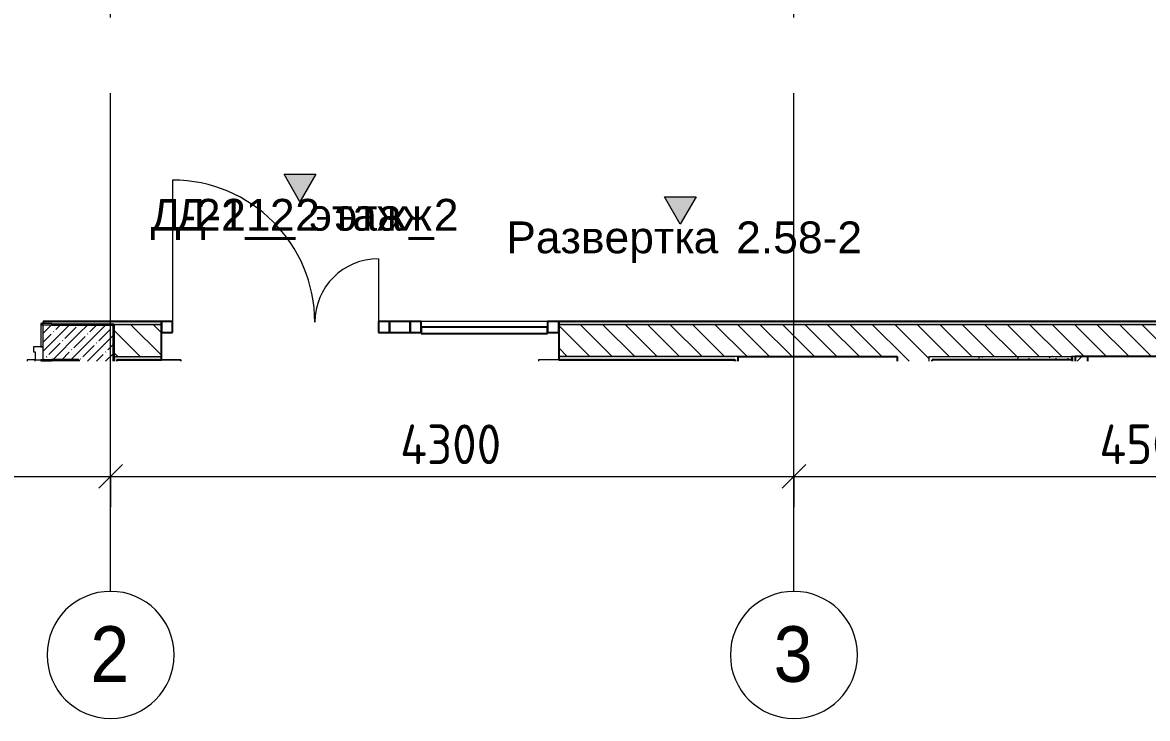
# Model space of a CAD drawing. Header units: millimetres. Extents: x -2711 to 60377, y -1987 to 15400.
# Drawn here: x 3156 to 10235, y 5422 to 9802 of the extents above; entities that cross this region are included whole.
import ezdxf

# ---------------------------------------------------------------- set-up
doc = ezdxf.new("R2010")
doc.units = ezdxf.units.MM
doc.linetypes.add('Осевая', pattern=[3175, 635, -476.25, 1587.5, -476.25])
for name, color, linetype, lineweight in [('A-ANNO-DIMS', 7, 'Continuous', 9), ('A-ANNO-DIMS-100', 7, 'Continuous', 9), ('A-DOOR', 7, 'Continuous', 9), ('A-DOOR-1', 7, 'Continuous', 13), ('A-DOOR-FRAM', 7, 'Continuous', 13), ('A-GLAZ-CURT', 7, 'Continuous', 9), ('A-GLAZ-CURT-1', 7, 'Continuous', 25), ('A-GLAZ-CWMG', 7, 'Continuous', 9), ('A-GLAZ-CWMG-1', 7, 'Continuous', 25), ('A-WALL', 7, 'Continuous', 9), ('G-ANNO-SYMB', 7, 'Continuous', 9), ('I-WALL', 7, 'Continuous', 9), ('Оси', 7, 'Continuous', 9), ('Оси-1', 7, 'Continuous', 20), ('Оси-2', 7, 'Осевая', 9)]:
    doc.layers.add(name, color=color, linetype=linetype, lineweight=lineweight)
for name, color, linetype, lineweight, true_color in [('A-WALL-1', 7, 'Continuous', 25, 0x3c3c3c), ('A-WALL-2', 7, 'Continuous', 35, 0x3c3c3c), ('A-WALL-FNSH-2', 7, 'Continuous', 13, 0x3c3c3c), ('I-FURN-1', 7, 'Continuous', 9, 0xf0f0f0)]:
    doc.layers.add(name, color=color, linetype=linetype, lineweight=lineweight, true_color=true_color)
doc.styles.add('Arial', font='arial.ttf', dxfattribs={"width": 0.9, "height": 350})
doc.styles.add('Arial_1', font='arial.ttf', dxfattribs={"height": 200})
doc.styles.add('ISOCPEUR', font='isocpeur.ttf', dxfattribs={"width": 0.9, "height": 250})
doc.dimstyles.new('ISO-2_5_0_9К_БОЛЬШОЙ', dxfattribs={"dimscale": 304.8, "dimtxt": 248.995294, "dimasz": 0.492126, "dimexe": 0.393701, "dimexo": 0.984252, "dimgap": 0, "dimtad": 1, "dimdec": 0, "dimrnd": 10, "dimzin": 0, "dimdsep": 46, "dimtxsty": 'ISOCPEUR', "dimblk1": 'OBLIQUE', "dimblk2": 'OBLIQUE', "dimsah": 1, "dimcen": 0.09, "dimdle": 0.393701, "dimazin": 0, "dimtfac": 1, "dimtdec": 4, "dimtix": 1, "dimtmove": 0, "dimatfit": 3, "dimfxl": 1, "dimtvp": 1, "dimtolj": 1, "dimtzin": 0, "dimarcsym": 2})
pattern_1 = [(135, (0, 0), (-70.7107, -70.7107), [])]
pattern_2 = [(45, (0, 0), (-57.0246, 57.0246), []), (45, (57.025, 0), (-57.0246, 57.0246), [100.806, -20.161, 3.353, -16.808])]
pattern_3 = [(0, (0, 0), (121.92, 30.48), [10.058, -81.382, 10.058, -81.382, -487.68]), (0, (0, 0), (121.92, 30.48), [-182.88, 10.058, -172.822, 10.058, -81.382, -213.36]), (0, (0, 0), (121.92, 30.48), [-457.2, 10.058, -50.902, 10.058, -142.342]), (120, (45.72, 15.24), (-87.356454, 90.34582), [10.058, -81.382, 10.058, -81.382, -487.68]), (120, (45.72, 15.24), (-87.356454, 90.34582), [-182.88, 10.058, -172.822, 10.058, -81.382, -213.36]), (120, (45.72, 15.24), (-87.356454, 90.34582), [-457.2, 10.058, -50.902, 10.058, -142.342]), (240, (60.96, 76.2), (-34.563546, -120.82582), [10.058, -81.382, 10.058, -81.382, -487.68]), (240, (60.96, 76.2), (-34.563546, -120.82582), [-182.88, 10.058, -172.822, 10.058, -81.382, -213.36]), (240, (60.96, 76.2), (-34.563546, -120.82582), [-457.2, 10.058, -50.902, 10.058, -142.342])]

# ---------------------------------------------------------------- blocks, each defined once
blk = doc.blocks.new('110_Дверь_СКБ_2Ст - Д-1 Лестничная клетка EIS60-24280000-План разверток пом_ 2_58_ Этаж 2')
at = {"layer": 'A-DOOR'}
for centre, radius, start, end in [((-637.5, 110), 900, 0, 0.62744), ((662.5, 110), 400, 178.58398, 180)]:
    blk.add_arc(centre, radius, start, end, dxfattribs=at)
at = {"layer": 'A-DOOR-1'}
for p, q in [((-637.5, 119.8), (-637.5, 110)), ((-637.5, 110), (-587.5, 110)), ((-587.5, 110), (-587.5, 119.8)), ((612.5, 119.8), (612.5, 110)), ((612.5, 110), (662.5, 110)), ((662.5, 110), (662.5, 119.8))]:
    blk.add_line(p, q, dxfattribs=at)
at = {"layer": 'A-DOOR-FRAM'}
for p, q in [((-672.5, 118), (-742.5, 118)), ((-742.5, 118), (-742.5, 110)), ((-742.5, 110), (-672.5, 110)), ((-637.5, 110), (-687.5, 110)), ((-687.5, 110), (-687.5, 30)), ((-672.5, 110), (-672.5, 118)), ((-637.5, 60), (-637.5, 110)), ((662.5, 110), (662.5, 60)), ((712.5, 110), (662.5, 110)), ((767.5, 118), (697.5, 118)), ((697.5, 118), (697.5, 110)), ((697.5, 110), (767.5, 110)), ((712.5, 30), (712.5, 110)), ((767.5, 110), (767.5, 118)), ((-687.5, 30), (-627.5, 30)), ((-672.5, 30), (-687.5, 30)), ((-687.5, 30), (-687.5, -110)), ((-672.5, -110), (-672.5, 30)), ((-627.5, 60), (-637.5, 60)), ((-627.5, 30), (-627.5, 60)), ((662.5, 60), (652.5, 60)), ((652.5, 60), (652.5, 30)), ((652.5, 30), (712.5, 30)), ((712.5, 30), (697.5, 30)), ((697.5, 30), (697.5, -110)), ((712.5, -110), (712.5, 30)), ((-672.5, -110), (-742.5, -110)), ((-742.5, -110), (-742.5, -118)), ((-742.5, -118), (-672.5, -118)), ((-687.5, -110), (-672.5, -110)), ((-672.5, -118), (-672.5, -110)), ((697.5, -110), (712.5, -110)), ((767.5, -110), (697.5, -110)), ((697.5, -110), (697.5, -118)), ((697.5, -118), (767.5, -118)), ((767.5, -118), (767.5, -110))]:
    blk.add_line(p, q, dxfattribs=at)
blk = doc.blocks.new('Стол базовый прямоугольный - 1_290-25520344-План разверток пом_ 2_58_ Этаж 2')
at = {"layer": 'I-FURN-1'}
for p, q in [((617.5, 455), (-617.5, 455)), ((-617.5, 455), (-617.5, 447.2)), ((617.5, 447.2), (617.5, 455))]:
    blk.add_line(p, q, dxfattribs=at)
blk = doc.blocks.new('1_113 тумба - 1_113 тумба-31126920-План разверток пом_ 2_58_ Этаж 2')
at = {"layer": 'I-FURN-1'}
for p, q in [((-400, 1500), (0, 1500)), ((-400, 1492.2), (-400, 1500)), ((0, 1500), (-400, 1500)), ((-400, 1500), (-400, 1492.2)), ((-400, 1492.2), (-400, 1500)), ((-400, 1500), (0, 1500)), ((0, 1500), (0, 1492.2)), ((0, 1492.2), (0, 1500)), ((0, 1500), (0, 1492.2))]:
    blk.add_line(p, q, dxfattribs=at)
blk = doc.blocks.new('Прямоугольный импост - 50 x 70 мм-31700031-План разверток пом_ 2_58_ Этаж 2')
at = {"layer": 'A-GLAZ-CWMG-1'}
for p, q in [((-70, 35), (0, 35)), ((-70, -35), (-70, 35)), ((0, 35), (0, -35)), ((0, -35), (-70, -35))]:
    blk.add_line(p, q, dxfattribs=at)
blk = doc.blocks.new('Дверь_Витражная_остекление_ - ДВН_ДАО_Главный вход_1200 в свету-31742133-План разверток пом_ 2_58_ Этаж 2')
at = {"layer": 'A-DOOR'}
for p, q in [((-647.5, 925), (-647.5, 35)), ((647.5, 430), (647.5, 35))]:
    blk.add_line(p, q, dxfattribs=at)
for centre, radius, start, end in [((-647.5, 30), 895, 360, 90), ((647.5, 30), 400, 90, 180)]:
    blk.add_arc(centre, radius, start, end, dxfattribs=at)
blk = doc.blocks.new('Системная панель - Стемалит - 40мм-32257327-План разверток пом_ 2_58_ Этаж 2')
at = {"layer": 'A-GLAZ-CURT-1'}
for p, q in [((65, 35), (-65, 35)), ((-65, 35), (-65, -35)), ((65, -35), (65, 35)), ((-65, -35), (65, -35))]:
    blk.add_line(p, q, dxfattribs=at)
blk = doc.blocks.new('Прямоугольный импост - 50 x 70 мм-31687886-План разверток пом_ 2_58_ Этаж 2')
at = {"layer": 'A-GLAZ-CWMG-1'}
for p, q in [((-35, 35), (35, 35)), ((-35, -35), (-35, 35)), ((35, 35), (35, -35)), ((35, -35), (-35, -35))]:
    blk.add_line(p, q, dxfattribs=at)
blk = doc.blocks.new('Прямоугольный импост - 50 x 70 мм-31701779-План разверток пом_ 2_58_ Этаж 2')
at = {"layer": 'A-GLAZ-CWMG-1'}
for p, q in [((0, 35), (-70, 35)), ((-70, 35), (-70, -35)), ((0, -35), (0, 35)), ((-70, -35), (0, -35))]:
    blk.add_line(p, q, dxfattribs=at)
blk = doc.blocks.new('Системная панель - Стекло - 40мм-32257331-План разверток пом_ 2_58_ Этаж 2')
at = {"layer": 'A-GLAZ-CURT'}
h = blk.add_hatch(dxfattribs=at)
h.set_pattern_fill('FP_18', color=256, style=0, pattern_type=2)
h.set_pattern_definition([(45, (-6162.5, -7785), (-282.843, 282.843), [200, -600]), (45, (-6362.5, -7885), (-282.843, 282.843), [600, -200]), (45, (-5962.5, -7985), (-282.843, 282.843), [200, -600])])
h.paths.add_polyline_path([(397.5, -40), (397.5, 0), (-397.5, 0), (-397.5, -40)])
at = {"layer": 'A-GLAZ-CURT-1'}
for p, q in [((397.5, 0), (-397.5, 0)), ((-397.5, 0), (-397.5, -40)), ((397.5, -40), (397.5, 0)), ((-397.5, -40), (397.5, -40))]:
    blk.add_line(p, q, dxfattribs=at)
blk = doc.blocks.new('Прямоугольный импост - 50 x 70 мм-31702100-План разверток пом_ 2_58_ Этаж 2')
at = {"layer": 'A-GLAZ-CWMG-1'}
for p, q in [((-35, 35), (35, 35)), ((-35, -35), (-35, 35)), ((35, 35), (35, -35)), ((35, -35), (-35, -35))]:
    blk.add_line(p, q, dxfattribs=at)
blk = doc.blocks.new('Прямоугольный импост - 50 x 70 мм-31720914-План разверток пом_ 2_58_ Этаж 2')
at = {"layer": 'A-GLAZ-CWMG'}
blk.add_line((6460, 7920), (5665, 7920), dxfattribs=at)
blk = doc.blocks.new('Ось сетки - D8-29747960-План разверток пом_ 2_58_ Этаж 2')
at = {"layer": 'Оси-1'}
for start, end in [(360, 180), (180, 360)]:
    blk.add_arc((0, 0), 4, start, end, dxfattribs=at)
blk = doc.blocks.new('Фасад - Марка фасада_Указатель-25386507-План разверток пом_ 2_58_ Этаж 2')
at = {"layer": 'G-ANNO-SYMB'}
blk.add_hatch(color=256, dxfattribs=at).paths.add_polyline_path([(-1, 0), (0, 1.732), (1, 0), (0, 0)])
for p, q in [((0, 1.732), (-1, 0)), ((1, 0), (0, 1.732)), ((-1, 0), (0, 0)), ((0, 0), (1, 0))]:
    blk.add_line(p, q, dxfattribs=at)
blk = doc.blocks.new('DIMBLOCK5-План разверток пом_ 2_58_ Этаж 2')
at = {"layer": 'A-ANNO-DIMS-100'}
for p, q in [((110, 6751.9), (110, 7065.8)), ((3710, 6751.9), (3710, 7065.8)), ((-10, 6945.8), (3710, 6945.8)), ((110, 6945.8), (110, 6751.9)), ((3710, 6945.8), (3710, 6751.9))]:
    blk.add_line(p, q, dxfattribs=at)
at = {"layer": 'A-ANNO-DIMS-100', "lineweight": 20}
for p, q in [((110, 6945.8), (185, 7020.8)), ((3710, 6945.8), (3785, 7020.8)), ((110, 6945.8), (35, 6870.8)), ((3710, 6945.8), (3635, 6870.8))]:
    blk.add_line(p, q, dxfattribs=at)
at = {"layer": 'A-ANNO-DIMS-100', "color": 0, "insert": (1594, 7272.5), "char_height": 250, "width": 758.478, "attachment_point": 1, "line_spacing_factor": 1.149209, "style": 'ISOCPEUR'}
blk.add_mtext('3600', dxfattribs=at)
blk = doc.blocks.new('_Oblique')
at = {"color": 0, "linetype": 'ByBlock', "lineweight": -2}
blk.add_line((-0.5, -0.5), (0.5, 0.5), dxfattribs=at)
blk = doc.blocks.new('DIMBLOCK6-План разверток пом_ 2_58_ Этаж 2')
at = {"layer": 'A-ANNO-DIMS-100'}
for p, q in [((3710, 6751.9), (3710, 7065.8)), ((8010, 6751.9), (8010, 7065.8)), ((3710, 6945.8), (8010, 6945.8)), ((3710, 6945.8), (3710, 6751.9)), ((8010, 6945.8), (8010, 6751.9))]:
    blk.add_line(p, q, dxfattribs=at)
at = {"layer": 'A-ANNO-DIMS-100', "lineweight": 20}
for p, q in [((3710, 6945.8), (3785, 7020.8)), ((8010, 6945.8), (8085, 7020.8)), ((3710, 6945.8), (3635, 6870.8)), ((8010, 6945.8), (7935, 6870.8))]:
    blk.add_line(p, q, dxfattribs=at)
at = {"layer": 'A-ANNO-DIMS-100', "color": 0, "insert": (5532, 7272.5), "char_height": 250, "width": 787.208, "attachment_point": 1, "line_spacing_factor": 1.149209, "style": 'ISOCPEUR'}
blk.add_mtext('4300', dxfattribs=at)
blk = doc.blocks.new('DIMBLOCK7-План разверток пом_ 2_58_ Этаж 2')
at = {"layer": 'A-ANNO-DIMS-100'}
for p, q in [((8010, 6751.9), (8010, 7065.8)), ((12510, 6751.9), (12510, 7065.8)), ((8010, 6945.8), (12630, 6945.8)), ((8010, 6945.8), (8010, 6751.9)), ((12510, 6945.8), (12510, 6751.9))]:
    blk.add_line(p, q, dxfattribs=at)
at = {"layer": 'A-ANNO-DIMS-100', "lineweight": 20}
for p, q in [((8010, 6945.8), (8085, 7020.8)), ((12510, 6945.8), (12585, 7020.8)), ((8010, 6945.8), (7935, 6870.8)), ((12510, 6945.8), (12435, 6870.8))]:
    blk.add_line(p, q, dxfattribs=at)
at = {"layer": 'A-ANNO-DIMS-100', "color": 0, "insert": (9932, 7272.5), "char_height": 250, "width": 787.208, "attachment_point": 1, "line_spacing_factor": 1.149209, "style": 'ISOCPEUR'}
blk.add_mtext('4500', dxfattribs=at)

msp = doc.modelspace()

# ---------------------------------------------------------------- hatches: boundary and pattern name
at = {"layer": 'I-WALL'}
h = msp.add_hatch(dxfattribs=at)
h.set_pattern_fill('FP_2', color=256, style=0, pattern_type=2)
h.set_pattern_definition(pattern_2)
h.paths.add_polyline_path([(3360.3, 7680), (3510, 7680), (3510, 7900), (3285, 7900), (3285, 7680), (3340, 7680)])
h.paths.add_polyline_path([(1885, 7680), (1885, 7900), (110, 7900), (110, 7680), (1830, 7680)])
h = msp.add_hatch(dxfattribs=at)
h.set_pattern_fill('FP_15', color=256, style=0, pattern_type=2)
h.set_pattern_definition(pattern_3)
h.paths.add_polyline_path([(13559.9, 7900), (13559.9, 7920), (6530, 7920), (6530, 7900), (12214.5, 7900)])
h.paths.add_polyline_path([(3730, 7900), (4030, 7900), (4030, 7920), (3285, 7920), (3285, 7908), (3340, 7908), (3340, 7900), (3510, 7900)])
h.paths.add_polyline_path([(1830, 7900), (1830, 7908), (1885, 7908), (1885, 7920), (1270, 7920), (1270, 7900), (1589.5, 7900)])
h = msp.add_hatch(dxfattribs=at)
h.set_pattern_fill('FP_2', color=256, style=0, pattern_type=2)
h.set_pattern_definition(pattern_2)
h.paths.add_polyline_path([(3566, 7670.2), (3730, 7670.2), (3730, 7900), (3510, 7900), (3510, 7670.2)])
h = msp.add_hatch(dxfattribs=at)
h.set_pattern_fill('FP_1', color=256, style=0, pattern_type=2)
h.set_pattern_definition(pattern_1)
h.paths.add_polyline_path([(13559.9, 7700), (13559.9, 7900), (11460, 7900), (11460, 7830), (10660, 7830), (10660, 7900), (6530, 7900), (6530, 7700), (12780, 7700)])
h.paths.add_polyline_path([(4030, 7700), (4030, 7900), (3730, 7900), (3730, 7700)])
h = msp.add_hatch(dxfattribs=at)
h.set_pattern_fill('FP_15', color=256, style=0, pattern_type=2)
h.set_pattern_definition(pattern_3)
h.paths.add_polyline_path([(3360.3, 7670.2), (3510, 7670.2), (3510, 7680), (3340, 7680), (3340, 7672), (3285, 7672), (3285, 7670.2), (3340, 7670.2)])
h.paths.add_polyline_path([(110, 7670.2), (1885, 7670.2), (1885, 7672), (1830, 7672), (1830, 7680), (110, 7680)])
h = msp.add_hatch(dxfattribs=at)
h.set_pattern_fill('FP_15', color=256, style=0, pattern_type=2)
h.set_pattern_definition(pattern_3)
h.paths.add_polyline_path([(7640, 7680), (7640, 7700), (6530, 7700), (6530, 7680), (7639, 7680)])
h.paths.add_polyline_path([(4030, 7680), (4030, 7700), (3730, 7700), (3730, 7680), (3750, 7680)])
h = msp.add_hatch(dxfattribs=at)
h.set_pattern_fill('FP_15', color=256, style=0, pattern_type=2)
h.set_pattern_definition(pattern_3)
h.paths.add_polyline_path([(3750, 7670.2), (3750, 7670.2), (3750, 7680), (3730, 7680), (3730, 7670.2)])
h = msp.add_hatch(dxfattribs=at)
h.set_pattern_fill('FP_15', color=256, style=0, pattern_type=2)
h.set_pattern_definition(pattern_3)
h.paths.add_polyline_path([(7640, 7670.2), (7660, 7670.2), (7660, 7700), (7640, 7700), (7640, 7680)])
h = msp.add_hatch(dxfattribs=at)
h.set_pattern_fill('FP_1', color=256, style=0, pattern_type=2)
h.set_pattern_definition(pattern_1)
h.paths.add_polyline_path([(8856.8, 7670.2), (8860, 7670.2), (8860, 7700), (8660, 7700), (8660, 7670.2)])
h = msp.add_hatch(dxfattribs=at)
h.set_pattern_fill('FP_15', color=256, style=0, pattern_type=2)
h.set_pattern_definition(pattern_3)
h.paths.add_polyline_path([(9759, 7680), (9760, 7680), (9760, 7700), (8860, 7700), (8860, 7680), (8880, 7680)])
h = msp.add_hatch(dxfattribs=at)
h.set_pattern_fill('FP_15', color=256, style=0, pattern_type=2)
h.set_pattern_definition(pattern_3)
h.paths.add_polyline_path([(8879.7, 7670.2), (8880, 7670.2), (8880, 7680), (8860, 7680), (8860, 7670.2)])
h = msp.add_hatch(dxfattribs=at)
h.set_pattern_fill('FP_15', color=256, style=0, pattern_type=2)
h.set_pattern_definition(pattern_3)
h.paths.add_polyline_path([(9780, 7670.2), (9780, 7700), (9760, 7700), (9760.3, 7670.2)])
h = msp.add_hatch(dxfattribs=at)
h.set_pattern_fill('FP_8', color=256, style=0, pattern_type=2)
h.set_pattern_definition([(45, (0, 0), (-35.35534, 35.35534), [])])
h.paths.add_polyline_path([(9780, 7670.2), (9860, 7670.2), (9860, 7700), (9780, 7700)])

# ---------------------------------------------------------------- linework, layer by layer
at = {"layer": 'A-WALL'}
for p, q in [((4030, 7900), (3730, 7900)), ((10660, 7900), (6530, 7900)), ((3730, 7700), (4030, 7700)), ((3751, 7679), (3750, 7679)), ((7660, 7700), (6530, 7700)), ((8860, 7700), (9760, 7700)), ((8860, 7700), (8860, 7670.2)), ((9780, 7700), (9760, 7700))]:
    msp.add_line(p, q, dxfattribs=at)
at = {"layer": 'A-WALL-1'}
for p, q in [((4030, 7920), (3285, 7920)), ((3285, 7920), (3285, 7908)), ((4030, 7680), (4030, 7920)), ((6530, 7920), (6530, 7680)), ((13559.9, 7920), (6530, 7920)), ((3285, 7672), (3285, 7670.2)), ((3750, 7680), (4030, 7680)), ((3750, 7670.2), (3750, 7680)), ((6530, 7680), (7640, 7680)), ((7640, 7680), (7640, 7670.2)), ((7660, 7700), (8660, 7700)), ((7660, 7670.2), (7660, 7700)), ((8660, 7700), (8660, 7670.2)), ((8880, 7670.2), (8880, 7680)), ((9760, 7680), (8880, 7680)), ((9760, 7700), (9760, 7670.2)), ((9760, 7680), (9760, 7700)), ((10560, 7700), (9780, 7700)), ((9780, 7700), (9780, 7670.2)), ((9860, 7670.2), (9860, 7700))]:
    msp.add_line(p, q, dxfattribs=at)
at = {"layer": 'A-WALL-2'}
for p, q in [((3730, 7900), (3340, 7900)), ((3730, 7670.2), (3730, 7900)), ((3340, 7680), (3510, 7680)), ((3510, 7670.2), (3510, 7680))]:
    msp.add_line(p, q, dxfattribs=at)
at = {"layer": 'A-WALL-FNSH-2'}
for p, q in [((4030, 7921), (3285, 7921)), ((3285, 7921), (3285, 7920)), ((4030, 7920), (4030, 7921)), ((13559.9, 7921), (6530, 7921)), ((6530, 7921), (6530, 7920)), ((3751, 7679), (4030, 7679)), ((3751, 7670.2), (3751, 7679)), ((4030, 7679), (4030, 7680)), ((6530, 7680), (6530, 7679)), ((6530, 7679), (7639, 7679)), ((7639, 7670.2), (7639, 7680)), ((9760, 7679), (8880, 7679)), ((8881, 7670.2), (8881, 7679)), ((9759, 7680), (9759, 7670.2)), ((9760, 7670.2), (9760, 7680)), ((9760, 7680), (9760, 7680))]:
    msp.add_line(p, q, dxfattribs=at)
at = {"layer": 'Оси'}
for p, q in [((3710, 6222), (3710, 8722)), ((8010, 6222), (8010, 8722))]:
    msp.add_line(p, q, dxfattribs=at)
at = {"layer": 'Оси-2'}
for p, q in [((3710, 8722), (3710, 12683)), ((8010, 8722), (8010, 12683))]:
    msp.add_line(p, q, dxfattribs=at)

# ---------------------------------------------------------------- block references
at = {"layer": 'A-DOOR'}
msp.add_blockref('Дверь_Витражная_остекление_ - ДВН_ДАО_Главный вход_1200 в свету-31742133-План разверток пом_ 2_58_ Этаж 2', (4747.5, 7885), dxfattribs=at)
at = {"layer": 'A-DOOR', "rotation": 180}
msp.add_blockref('110_Дверь_СКБ_2Ст - Д-1 Лестничная клетка EIS60-24280000-План разверток пом_ 2_58_ Этаж 2', (2597.5, 7790), dxfattribs=at)
at = {"layer": 'A-GLAZ-CURT'}
for name, p in [('Системная панель - Стемалит - 40мм-32257327-План разверток пом_ 2_58_ Этаж 2', (5530, 7885)), ('Системная панель - Стекло - 40мм-32257331-План разверток пом_ 2_58_ Этаж 2', (6062.5, 7885))]:
    msp.add_blockref(name, p, dxfattribs=at)
at = {"layer": 'A-GLAZ-CWMG', "rotation": 180}
msp.add_blockref('Прямоугольный импост - 50 x 70 мм-31701779-План разверток пом_ 2_58_ Этаж 2', (4030, 7885), dxfattribs=at)
at = {"layer": 'A-GLAZ-CWMG', "extrusion": (0, 0, -1), "rotation": 180}
for name, p in [('Прямоугольный импост - 50 x 70 мм-31687886-План разверток пом_ 2_58_ Этаж 2', (-5430, 7885)), ('Прямоугольный импост - 50 x 70 мм-31702100-План разверток пом_ 2_58_ Этаж 2', (-5630, 7885)), ('Прямоугольный импост - 50 x 70 мм-31700031-План разверток пом_ 2_58_ Этаж 2', (-6530, 7885))]:
    msp.add_blockref(name, p, dxfattribs=at)
at = {"layer": 'A-GLAZ-CWMG'}
msp.add_blockref('Прямоугольный импост - 50 x 70 мм-31720914-План разверток пом_ 2_58_ Этаж 2', (0, 0), dxfattribs=at)
at = {"layer": 'G-ANNO-SYMB', "extrusion": (0, 0, -1), "xscale": 99.99999999999993, "yscale": 99.99999999999993, "zscale": 99.99999999999993, "rotation": 180}
for p in [(-4901.3, 8847.4), (-4901.3, 8847.4), (-7294.6, 8705.4)]:
    msp.add_blockref('Фасад - Марка фасада_Указатель-25386507-План разверток пом_ 2_58_ Этаж 2', p, dxfattribs=at)
at = {"layer": 'I-FURN-1'}
for name, p in [('1_113 тумба - 1_113 тумба-31126920-План разверток пом_ 2_58_ Этаж 2', (4151.9, 6178)), ('Стол базовый прямоугольный - 1_290-25520344-План разверток пом_ 2_58_ Этаж 2', (7019.3, 7223))]:
    msp.add_blockref(name, p, dxfattribs=at)
at = {"layer": 'Оси-1', "xscale": 99.99999999999993, "yscale": 99.99999999999993, "zscale": 99.99999999999993}
for p in [(3710, 5822), (8010, 5822)]:
    msp.add_blockref('Ось сетки - D8-29747960-План разверток пом_ 2_58_ Этаж 2', p, dxfattribs=at)

# ---------------------------------------------------------------- texts
at = {"layer": 'G-ANNO-SYMB', "char_height": 200, "attachment_point": 1, "style": 'Arial_1'}
for s, insert, width in [('\\fArial|b0|i0|c204|p34|;Д', (3961.5, 8691.7), 232.489), ('\\fArial|b0|i0|c204|p34|;Д', (4120.5, 8691.7), 232.489), ('-21_2 ', (4153.4, 8691.7), 978.059), ('-21_2 ', (4312.4, 8691.7), 978.059), ('этаж', (4960.3, 8691.7), 761.603), ('этаж', (5119.3, 8691.7), 761.603), ('_2', (5588.7, 8691.7), 384.81), ('Развертка', (6199.8, 8549.7), 1659.493), (' 2.58-2', (7569, 8549.7), 1074.261)]:
    msp.add_mtext(s, dxfattribs=dict(at, insert=insert, width=width))
at = {"layer": 'Оси', "char_height": 350, "width": 303.038, "attachment_point": 1, "style": 'Arial'}
for s, insert in [('\\fArial|b0|i0|c204|p34|;\\W.9;2', (3582.5, 6002.7)), ('\\fArial|b0|i0|c204|p34|;\\W.9;3', (7882.5, 6002.7))]:
    msp.add_mtext(s, dxfattribs=dict(at, insert=insert))

# ---------------------------------------------------------------- dimensions: what is measured, and where the dimension line sits
at = {"layer": 'A-ANNO-DIMS'}
for base, p1, p2, override, picture, middle in [((3710, 6945.8), (110, 7051.9), (3710, 7051.9), {"dimpost": '<>', "dimfxl": 3599.999993}, 'DIMBLOCK5-План разверток пом_ 2_58_ Этаж 2', (1910, 7070.8)), ((8010, 6945.8), (3710, 7051.9), (8010, 7051.9), {"dimpost": '<>', "dimfxl": 4299.999972}, 'DIMBLOCK6-План разверток пом_ 2_58_ Этаж 2', (5860, 7070.8)), ((12510, 6945.8), (8010, 7051.9), (12510, 7051.9), {"dimpost": '<>', "dimfxl": 4500}, 'DIMBLOCK7-План разверток пом_ 2_58_ Этаж 2', (10260, 7070.8))]:
    dim = msp.add_linear_dim(base=base, p1=p1, p2=p2, dimstyle='ISO-2_5_0_9К_БОЛЬШОЙ', override=override, dxfattribs=at)
    dim.commit()
    dim.dimension.update_dxf_attribs({"geometry": picture, "text_midpoint": middle})

doc.saveas('drawing.dxf')
